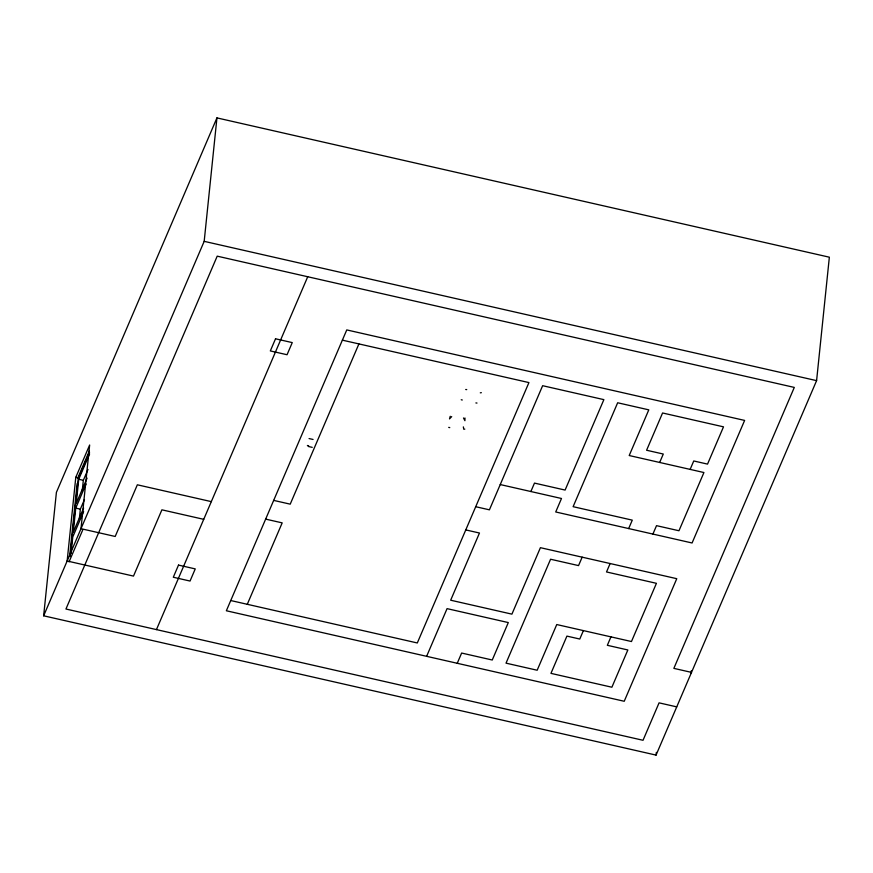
<?xml version="1.0" encoding="UTF-8"?>
<svg xmlns="http://www.w3.org/2000/svg" width="873" height="873" viewBox="0 0 873 873"><rect width="100%" height="100%" fill="white"/><g stroke="black" fill="none" stroke-linecap="round" stroke-linejoin="round"><path stroke-width="1.31" d="M448.7 427.388L449.77 427.617M464.818 429.145L463.792 429.221L463.345 426.897M43.65 615.803L56.407 492.361L216.941 117.899L829.35 257.197L816.593 380.639L656.06 755.101L43.65 615.803L204.184 241.341L216.941 117.899M211.321 501.626L137.345 484.799L115.192 536.469L80.993 528.689L89.646 445.001L75.787 477.313L67.145 561.001L133.493 576.093L161.898 509.821L203.725 519.326M69.895 553.755L77.151 483.566M70.167 556.527L78.21 478.71L89.559 452.247M71.073 553.438L72.775 536.939L83.622 511.643M86.078 484.013L75.755 508.108L73.256 532.224L83.59 508.13M89.581 453.982L78.734 479.277L76.246 503.394L87.082 478.098M79.378 518.529L80.349 509.155L84.474 499.52M82.215 491.041L83.328 480.325L87.977 469.478M656.06 755.101L656.343 752.384M691.121 673.236L691.383 670.66M77.708 478.164L89.428 450.817M69.054 561.852L82.913 529.54M156.453 629.608L307.722 276.741M247.288 604.291L282.186 522.872L265.654 519.119M358.912 343.918L290.218 504.158L273.675 500.393M476.985 403.053L475.894 402.933M426.624 656.321L447.063 608.634L508.304 622.569L492.252 660.01L461.631 653.048L457.245 663.284M530.871 491.521L534.483 483.096L565.104 490.069L603.876 399.638L542.635 385.702L489.415 509.832L475.709 506.711M582.16 557.17L578.548 565.595L550.579 559.233L506.024 663.153L537.168 670.235L556.756 624.544L631.463 641.535L656.431 583.317L606.517 571.957L610.129 563.532M583.393 630.601L579.781 639.036L566.915 636.111L550.95 673.367L611.886 687.226L627.851 649.97L607.335 645.3L610.947 636.875M628.669 528.569L632.281 520.144L573.114 506.678L617.658 402.769L648.792 409.852L629.204 455.531L703.922 472.533L678.965 530.751L656.518 525.655L652.906 534.08M659.672 462.461L663.284 454.036L646.598 450.239L662.574 412.984L723.51 426.842L707.534 464.109L693.751 460.966L690.139 469.401M450.239 416.29L449.519 418.898L451.701 416.596M466.728 389.609L465.702 389.5M462.275 399.998L461.228 399.758M204.184 241.341L816.593 380.639M342.38 340.154L528.929 382.581L417.305 642.965L230.745 600.537M309.075 438.562L313.058 439.468M500.251 484.559L561.492 498.494L555.719 511.971L692.082 542.984L744.625 420.415L346.767 329.918L226.358 610.762L624.228 701.27L676.771 578.69L540.409 547.677L511.916 614.145L450.675 600.209L479.473 533.021L465.767 529.911M307.383 445.492L308.638 445.776M308.256 446.452L312.239 447.358M75.787 477.313L78.308 477.891M78.734 479.277L83.328 480.325M75.755 508.108L80.349 509.155M691.514 672.385L673.858 668.369L794.299 387.416L217.213 256.16L65.944 609.016L643.03 740.282L659.071 702.852L676.739 706.868M480.303 392.817L481.361 392.697M463.498 417.971L464.916 420.688L464.971 418.003M178.507 565.093L173.301 577.239L190.041 581.047L195.246 568.901L178.507 565.093M275.53 338.789L270.324 350.935L287.053 354.733L292.259 342.598L275.53 338.789"/></g></svg>
